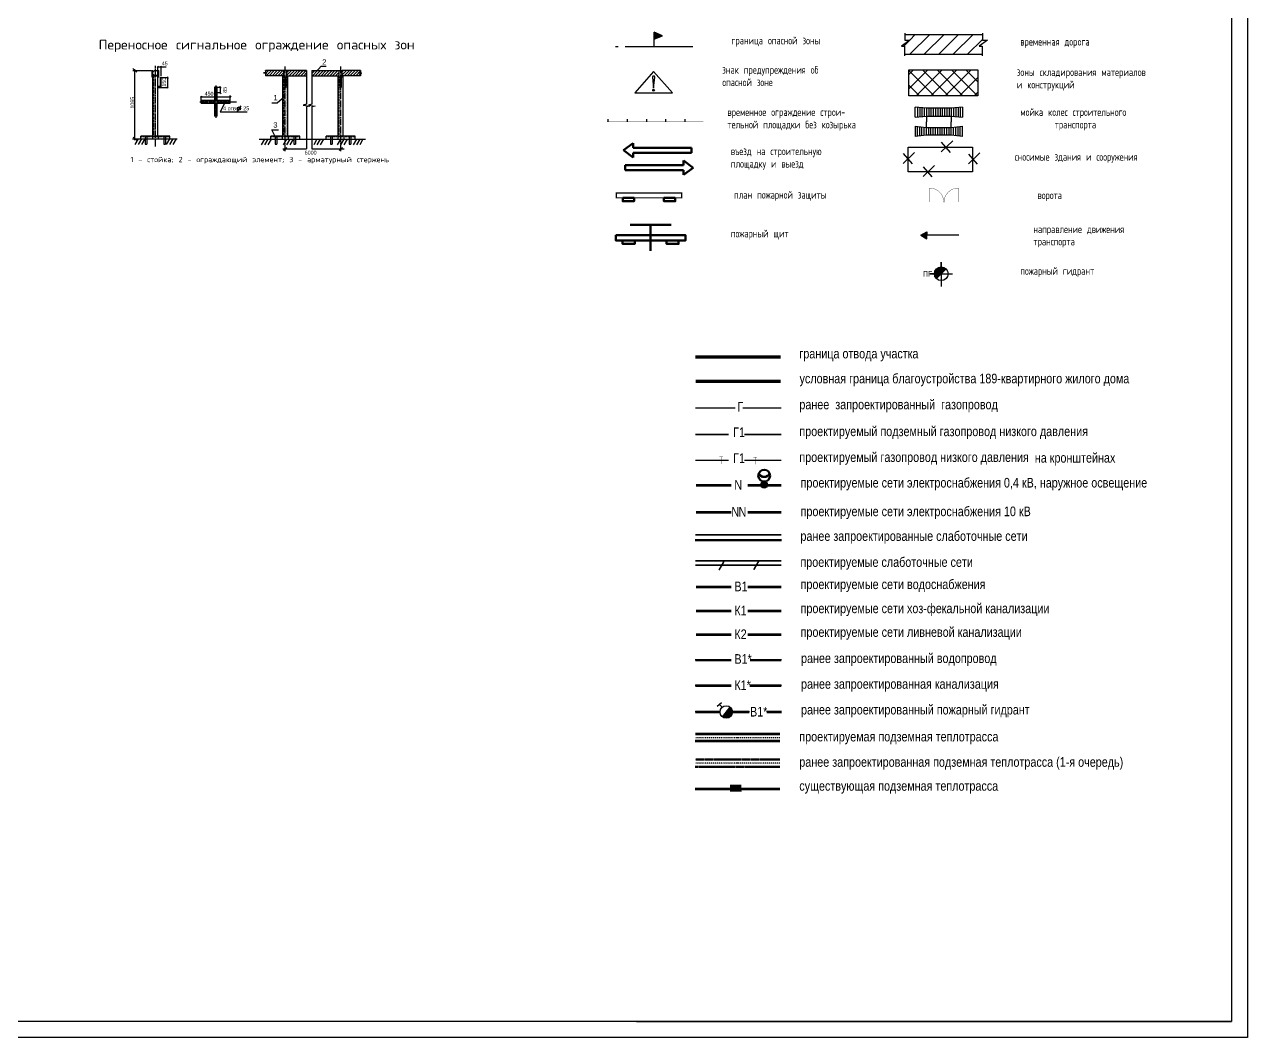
# Model space of a CAD drawing. Header units: millimetres. Extents: x 1819 to 103850, y 69161 to 132521.
# Drawn here: x 65816 to 103850, y 73121 to 104640 of the extents above; entities that cross this region are included whole.
import ezdxf

# ---------------------------------------------------------------- set-up
doc = ezdxf.new("R2010")
doc.units = ezdxf.units.MM
for name, pattern in [('ACAD_ISO04W100', [30.5, 24, -3, 0.5, -3]), ('Center', [27, 20.25, -2.25, 2.25, -2.25]), ('DASHED', [0.75, 0.5, -0.25]), ('HIDDEN', [9.525, 6.35, -3.175]), ('KL', [4, 2, -2]), ('PKP', [12, 6, -3, 0, -3]), ('Wipeout_Contour', [44.25, 27, -17.25])]:
    doc.linetypes.add(name, pattern=pattern)
for name, color, linetype in [('FORMAT', 251, 'Continuous'), ('G', 7, 'Continuous'), ('Stolb', 7, 'Continuous'), ('TEXT', 7, 'Continuous'), ('WALL', 7, 'Continuous'), ('ГРАНИЦА', 20, 'Continuous'), ('ГСН', 2, 'Continuous'), ('кран и зоны', 7, 'Continuous'), ('СТЕНЫ', 7, 'Continuous'), ('ТС', 1, 'Continuous')]:
    doc.layers.add(name, color=color, linetype=linetype)
doc.layers.add('Текст', color=7, linetype='Continuous', lineweight=15, true_color=0x59432f)
doc.styles.add('RUSS', font='arial.ttf', dxfattribs={"width": 0.8, "height": 300})
doc.styles.get("Standard").update_dxf_attribs({"font": 'txt.shx', "width": 0.8})
doc.styles.add('STYLE1', font='arial.ttf')
doc.styles.add('ZAGOL', font='arial.ttf', dxfattribs={"width": 1.2})
doc.styles.add('ариал', font='arial.ttf', dxfattribs={"width": 0.8, "height": 300})
doc.linetypes.add('oIo_LINE', pattern='A,2.5,-0.25,[133,ltypeshp.shx,S=0.1,R=0,X=-0.1,Y=0.3],-0.2,[130,ltypeshp.shx,S=0.5,R=-25,X=0,Y=0],-0.2,[133,ltypeshp.shx,S=0.1,R=0,X=-0.1,Y=-0.3],-0.25', length=3.4)
doc.linetypes.add('Provod_pr', pattern='A,15,-1.5,["/",Standard,S=2.5,R=0,X=-0.75,Y=-1.25],-1.5', length=18)
pattern_1 = [(45, (-334.44067, 863.37636), (-0.4490128, 0.4490128), [])]

# ---------------------------------------------------------------- blocks, each defined once
blk = doc.blocks.new('uz204')
at = {"lineweight": 50}
for p, q in [((0, 10), (-20, 10)), ((-20, 10), (20, 10)), ((0, -15), (0, 10))]:
    blk.add_line(p, q, dxfattribs=at)
for points in [[(-33.9, 0), (33.9, 0), (33.9, -5.1), (-33.9, -5.1)], [(-27.2, -5.1), (-15.5, -5.1), (-15.5, -8.5), (-27.2, -8.5)], [(27.2, -5.1), (15.5, -5.1), (15.5, -8.5), (27.2, -8.5)]]:
    blk.add_lwpolyline(points, close=True, dxfattribs=at)
blk = doc.blocks.new('uz203')
for p, q in [((-21, 4), (-21, 13)), ((-11, 12), (-21, 13)), ((-19, 12.8), (-19, 4.2)), ((-17, 12.6), (-17, 4.4)), ((-15, 12.4), (-15, 4.6)), ((-13, 12.2), (-13, 4.8)), ((-11, 12), (-11, 4)), ((11, 12), (-11, 12)), ((-9, 12), (-9, 5)), ((-7, 12), (-7, 5)), ((-5, 12), (-5, 5)), ((-3, 12), (-3, 5)), ((-1, 12), (-1, 5)), ((1, 12), (1, 5)), ((3, 12), (3, 5)), ((5, 12), (5, 5)), ((7, 12), (7, 5)), ((9, 12), (9, 5)), ((21, 13), (11, 12)), ((11, 12), (11, 4)), ((13, 12.2), (13, 4.8)), ((15, 12.4), (15, 4.6)), ((17, 12.6), (17, 4.4)), ((19, 12.8), (19, 4.2)), ((21, 13), (21, 4)), ((-21, 4), (-11, 5)), ((-11, 5), (11, 5)), ((-11, 4), (-11, 0)), ((-11, -4), (-11, 0)), ((11, 5), (21, 4)), ((11, 4), (11, 0)), ((11, -4), (11, 0)), ((-21, -4), (-21, -13)), ((-21, -4), (-11, -5)), ((-19, -12.8), (-19, -4.2)), ((-17, -12.6), (-17, -4.4)), ((-15, -12.4), (-15, -4.6)), ((-13, -12.2), (-13, -4.8)), ((-11, -12), (-11, -4)), ((-11, -5), (11, -5)), ((-9, -12), (-9, -5)), ((-7, -12), (-7, -5)), ((-5, -12), (-5, -5)), ((-3, -12), (-3, -5)), ((-1, -12), (-1, -5)), ((1, -12), (1, -5)), ((3, -12), (3, -5)), ((5, -12), (5, -5)), ((7, -12), (7, -5)), ((9, -12), (9, -5)), ((11, -12), (11, -4)), ((11, -5), (21, -4)), ((13, -12.2), (13, -4.8)), ((15, -12.4), (15, -4.6)), ((17, -12.6), (17, -4.4)), ((19, -12.8), (19, -4.2)), ((21, -13), (21, -4)), ((-11, -12), (-21, -13)), ((11, -12), (-11, -12)), ((21, -13), (11, -12))]:
    blk.add_line(p, q)
blk = doc.blocks.new('vorota')
at = {"ltscale": 0.5, "const_width": 0.443}
for points in [[(-45, -21.7), (-44.6, -21.7, 0.414214), (-22.7, 0.2, -0.000501)], [(-45, 0), (-45, -21.7, 1)], [(0, -21.7), (-0.4, -21.7, -0.414214), (-22.3, 0.2, 0.000501)], [(0, 0), (0, -21.7, -1)]]:
    blk.add_lwpolyline(points, format="xyb", dxfattribs=at)
blk = doc.blocks.new('uz22_l')
for points in [[(-29.6, 0), (-20.3, 5.4), (-20.3, 0)], [(-29.6, 0), (-20.3, -5.4), (-20.3, 0)]]:
    blk.add_hatch(color=256).paths.add_polyline_path(points)
for p in [(29.6, 0), (-29.6, 0), (-29.6, 0)]:
    blk.add_line(p, (-29.6, 0))
for points in [[(-29.6, 0), (-20.3, 5.4), (-20.3, 0)], [(-29.6, 0), (-20.3, -5.4), (-20.3, 0)]]:
    blk.add_lwpolyline(points, close=True)
blk = doc.blocks.new('ограждение опасных зон')
at = {"ltscale": 0.5}
h = blk.add_hatch(dxfattribs=at)
h.set_pattern_fill('ANSI31', color=256, scale=0.2, style=0)
h.set_pattern_definition(pattern_1)
h.paths.add_polyline_path([(2671.09, 848.53), (2671.09, 847.9), (2670.53, 847.86), (2671.47, 847.68), (2671.09, 847.61), (2671.09, 846.93), (2676.78, 846.93), (2676.78, 848.53)])
h = blk.add_hatch(dxfattribs=at)
h.set_pattern_fill('ANSI31', color=256, scale=0.2, style=0)
h.set_pattern_definition(pattern_1)
h.paths.add_polyline_path([(2683.87, 846.93), (2683.87, 848.53), (2681.25, 848.53), (2677.76, 848.53), (2677.76, 846.93), (2678.07, 846.93)])
h.paths.add_polyline_path([(2694.03, 846.93), (2694.03, 848.53), (2685.5, 848.53), (2685.5, 846.93)])
h.paths.add_polyline_path([(2700.69, 846.93), (2700.69, 847.61), (2701.06, 847.68), (2700.12, 847.86), (2700.69, 847.9), (2700.69, 848.53), (2695, 848.53), (2695, 846.93)])
for p, q in [((2629.85, 848.55), (2635.66, 848.55)), ((2629.88, 849.13), (2631.1, 848.02)), ((2630.52, 826.88), (2630.52, 849.02)), ((2637.87, 849.88), (2637.47, 849.48)), ((2637.53, 849.7), (2640.25, 849.7)), ((2637.67, 848.55), (2637.67, 849.85)), ((2638.76, 849.88), (2638.36, 849.48)), ((2638.57, 849.88), (2638.57, 846.77)), ((2671.09, 848.53), (2671.09, 847.9)), ((2683.87, 848.53), (2683.87, 838.04)), ((2685.5, 848.53), (2685.5, 838.04)), ((2686.7, 847.91), (2688.38, 849.9)), ((2688.38, 849.9), (2689.96, 849.9)), ((2700.69, 848.53), (2700.69, 847.9)), ((2638.57, 846.33), (2640.82, 846.33)), ((2640.41, 846.55), (2640.81, 846.09)), ((2640.59, 846.55), (2640.59, 843.13)), ((2671.09, 847.9), (2670.53, 847.86)), ((2670.53, 847.86), (2671.47, 847.68)), ((2671.47, 847.68), (2671.09, 847.61)), ((2671.09, 847.61), (2671.09, 846.93)), ((2677.11, 846.28), (2677.11, 843.28)), ((2677.38, 846.31), (2677.38, 843.28)), ((2694.36, 846.28), (2694.36, 843.28)), ((2694.62, 846.31), (2694.62, 843.28)), ((2700.69, 847.9), (2700.12, 847.86)), ((2700.12, 847.86), (2701.06, 847.68)), ((2701.06, 847.68), (2700.69, 847.61)), ((2700.69, 847.61), (2700.69, 846.93)), ((2638.57, 843.3), (2640.87, 843.3)), ((2640.41, 843.51), (2640.81, 843.05)), ((2651.43, 840.61), (2650.87, 840.09)), ((2651.15, 839.27), (2651.15, 840.61)), ((2657.26, 841.63), (2655.53, 841.63)), ((2656.09, 843.33), (2657.26, 843.33)), ((2656.78, 843.54), (2657.3, 843.02)), ((2656.78, 841.84), (2657.3, 841.32)), ((2657, 843.54), (2657, 841.38)), ((2660.43, 840.61), (2659.87, 840.09)), ((2660.15, 839.27), (2660.15, 840.74)), ((2677.11, 843.28), (2677.38, 843.28)), ((2683.87, 843.87), (2683.87, 838.04)), ((2694.36, 843.28), (2694.62, 843.28)), ((2650.91, 840.35), (2660.36, 840.35)), ((2658.55, 838.75), (2657.05, 835.7)), ((2658.45, 838.85), (2660.15, 838.85)), ((2660.87, 838.85), (2662.04, 838.85)), ((2663.42, 837.55), (2662.28, 835.84)), ((2674.73, 838.37), (2673.05, 838.37)), ((2677.04, 840.36), (2674.73, 838.37)), ((2683.87, 838.04), (2682.82, 837.74)), ((2682.82, 837.74), (2684.92, 837.42)), ((2684.92, 837.42), (2683.87, 837.21)), ((2683.87, 837.21), (2683.87, 824.14)), ((2683.87, 837.21), (2683.87, 824.14)), ((2685.5, 838.04), (2684.44, 837.74)), ((2684.44, 837.74), (2686.54, 837.42)), ((2686.54, 837.42), (2685.5, 837.21)), ((2685.5, 837.21), (2685.5, 824.14)), ((2657.05, 835.7), (2665.45, 835.7)), ((2673.05, 830.08), (2675.15, 830.08)), ((2674.31, 827.57), (2673.05, 830.08)), ((2629.76, 827.25), (2643.63, 827.25)), ((2629.96, 827.83), (2631.19, 826.72)), ((2631.5, 827.25), (2630.48, 825.49)), ((2632.52, 827.25), (2631.5, 825.49)), ((2632.37, 827.25), (2641.37, 827.25)), ((2633.55, 827.25), (2632.53, 825.49)), ((2639.5, 825.67), (2640.01, 825.67)), ((2641.27, 827.25), (2640.25, 825.49)), ((2642.29, 827.25), (2641.27, 825.49)), ((2643.31, 827.25), (2642.29, 825.49)), ((2669.09, 827.23), (2702.17, 827.23)), ((2670.78, 827.23), (2669.76, 825.47)), ((2671.8, 827.23), (2670.78, 825.47)), ((2672.83, 827.23), (2671.8, 825.47)), ((2672.77, 827.23), (2681.77, 827.23)), ((2677.66, 827.23), (2676.64, 825.47)), ((2678.68, 827.23), (2677.66, 825.47)), ((2679.71, 827.23), (2678.68, 825.47)), ((2687.12, 827.23), (2686.1, 825.47)), ((2688.14, 827.23), (2687.12, 825.47)), ((2689.16, 827.23), (2688.14, 825.47)), ((2690.01, 827.23), (2699.01, 827.23)), ((2694.43, 827.23), (2693.41, 825.47)), ((2695.45, 827.23), (2694.43, 825.47)), ((2696.47, 827.23), (2695.45, 825.47)), ((2699.38, 827.23), (2698.35, 825.47)), ((2700.4, 827.23), (2699.38, 825.47)), ((2701.42, 827.23), (2700.4, 825.47)), ((2676.48, 824.14), (2683.87, 824.14)), ((2677.71, 824.6), (2676.66, 823.65)), ((2685.5, 824.14), (2695.53, 824.14)), ((2695.04, 824.62), (2693.98, 823.66))]:
    blk.add_line(p, q, dxfattribs=at)
at = {"lineweight": 30, "ltscale": 0.5}
for p, q in [((2635.84, 846.48), (2635.84, 848.55)), ((2635.84, 848.55), (2636.07, 848.55)), ((2636.07, 828.14), (2636.07, 848.55)), ((2637.67, 828.14), (2637.67, 848.55)), ((2637.67, 848.55), (2637.91, 848.55)), ((2637.91, 846.48), (2637.91, 848.55)), ((2683.87, 848.53), (2671.09, 848.53)), ((2676.78, 846.46), (2676.78, 848.53)), ((2677.1, 848.53), (2677.34, 848.53)), ((2677.76, 846.46), (2677.76, 848.53)), ((2681.25, 848.53), (2683.87, 848.53)), ((2685.5, 848.53), (2694.03, 848.53)), ((2694.03, 848.53), (2695, 848.53)), ((2694.03, 846.46), (2694.03, 848.53)), ((2700.69, 848.53), (2695, 848.53)), ((2695, 846.46), (2695, 848.53)), ((2635.84, 846.48), (2636.07, 846.48)), ((2636.07, 846.95), (2637.67, 846.95)), ((2637.91, 846.48), (2637.67, 846.48)), ((2638.3, 846.33), (2638.57, 846.33)), ((2638.31, 846.3), (2638.31, 843.62)), ((2638.57, 846.33), (2638.57, 843.3)), ((2676.78, 846.93), (2671.09, 846.93)), ((2676.47, 828.11), (2676.47, 846.93)), ((2676.47, 846.93), (2676.78, 846.93)), ((2677.76, 846.46), (2676.78, 846.46)), ((2677.11, 846.31), (2677.38, 846.31)), ((2677.76, 846.93), (2678.07, 846.93)), ((2678.07, 828.11), (2678.07, 846.93)), ((2678.07, 846.93), (2683.87, 846.93)), ((2685.5, 846.93), (2694.03, 846.93)), ((2693.71, 828.11), (2693.71, 846.93)), ((2693.71, 846.93), (2694.03, 846.93)), ((2695, 846.46), (2694.03, 846.46)), ((2694.35, 846.31), (2694.62, 846.31)), ((2700.69, 846.93), (2695, 846.93)), ((2695, 846.93), (2695.31, 846.93)), ((2695.31, 828.11), (2695.31, 846.93)), ((2638.31, 843.62), (2637.67, 843.62)), ((2637.67, 843.3), (2638.57, 843.3)), ((2655.21, 843.33), (2655.21, 839.27)), ((2656.09, 843.33), (2655.21, 843.33)), ((2656.09, 839.27), (2656.09, 843.33)), ((2660.15, 839.27), (2651.15, 839.27)), ((2651.15, 838.38), (2651.15, 839.27)), ((2651.15, 838.38), (2660.15, 838.38)), ((2655.21, 838.38), (2655.21, 834.33)), ((2656.09, 834.33), (2656.09, 838.38)), ((2660.15, 838.38), (2660.15, 839.27)), ((2656.09, 834.33), (2655.21, 834.33)), ((2641.37, 828.14), (2632.37, 828.14)), ((2632.37, 827.25), (2632.37, 828.14)), ((2633.73, 827.25), (2633.73, 825.67)), ((2633.73, 825.67), (2634.25, 825.67)), ((2634.25, 827.25), (2634.25, 825.67)), ((2635.93, 828.14), (2635.93, 827.25)), ((2637.78, 828.14), (2637.78, 827.25)), ((2639.5, 827.25), (2639.5, 825.67)), ((2640.01, 827.25), (2640.01, 825.67)), ((2641.37, 827.25), (2641.37, 828.14)), ((2672.77, 827.23), (2672.77, 828.11)), ((2681.77, 828.11), (2672.77, 828.11)), ((2674.13, 827.23), (2674.13, 825.64)), ((2674.13, 825.64), (2674.64, 825.64)), ((2674.64, 827.23), (2674.64, 825.64)), ((2676.33, 828.11), (2676.33, 827.23)), ((2678.18, 828.11), (2678.18, 827.23)), ((2679.89, 827.23), (2679.89, 825.64)), ((2679.89, 825.64), (2680.41, 825.64)), ((2680.41, 827.23), (2680.41, 825.64)), ((2681.77, 827.23), (2681.77, 828.11)), ((2699.01, 828.11), (2690.01, 828.11)), ((2690.01, 827.23), (2690.01, 828.11)), ((2691.37, 827.23), (2691.37, 825.64)), ((2691.37, 825.64), (2691.88, 825.64)), ((2691.88, 827.23), (2691.88, 825.64)), ((2693.57, 828.11), (2693.57, 827.23)), ((2695.42, 828.11), (2695.42, 827.23)), ((2697.13, 827.23), (2697.13, 825.64)), ((2697.13, 825.64), (2697.65, 825.64)), ((2697.65, 827.23), (2697.65, 825.64)), ((2699.01, 827.23), (2699.01, 828.11))]:
    blk.add_line(p, q, dxfattribs=at)
at = {"linetype": 'Center', "ltscale": 0.1}
for p, q in [((2636.87, 824.93), (2636.87, 850.04)), ((2677.27, 823.51), (2677.27, 850.01)), ((2694.51, 823.51), (2694.51, 850.01)), ((2655.65, 843.93), (2655.65, 833.77)), ((2650.71, 838.85), (2660.87, 838.85))]:
    blk.add_line(p, q, dxfattribs=at)
at = {"linetype": 'HIDDEN', "ltscale": 0.05}
for p, q in [((2636.27, 846.95), (2636.27, 828.14)), ((2637.48, 846.95), (2637.48, 828.14)), ((2676.66, 846.93), (2676.66, 828.11)), ((2677.87, 846.93), (2677.87, 828.11)), ((2693.91, 846.93), (2693.91, 828.11)), ((2695.11, 846.93), (2695.11, 828.11)), ((2655.37, 843.33), (2655.37, 839.27)), ((2660.15, 839.1), (2651.15, 839.1)), ((2655.37, 838.38), (2655.37, 834.33)), ((2641.37, 827.97), (2632.37, 827.97)), ((2681.77, 827.95), (2672.77, 827.95)), ((2699.01, 827.95), (2690.01, 827.95))]:
    blk.add_line(p, q, dxfattribs=at)
at = {"linetype": 'HIDDEN', "ltscale": 0.02}
for p, q in [((2633.73, 828.14), (2633.73, 827.25)), ((2634.25, 828.14), (2634.25, 827.25)), ((2639.5, 828.14), (2639.5, 827.25)), ((2640.01, 828.14), (2640.01, 827.25)), ((2674.13, 828.11), (2674.13, 827.23)), ((2674.64, 828.11), (2674.64, 827.23)), ((2679.89, 828.11), (2679.89, 827.23)), ((2680.41, 828.11), (2680.41, 827.23)), ((2691.37, 828.11), (2691.37, 827.23)), ((2691.88, 828.11), (2691.88, 827.23)), ((2697.13, 828.11), (2697.13, 827.23)), ((2697.65, 828.11), (2697.65, 827.23))]:
    blk.add_line(p, q, dxfattribs=at)
at = {"lineweight": 30, "ltscale": 0.5}
for centre, radius in [((2636.87, 847.76), 0.812), ((2655.65, 841.63), 0.25), ((2652.76, 838.85), 0.25), ((2658.54, 838.85), 0.25), ((2655.66, 836.05), 0.25)]:
    blk.add_circle(centre, radius, dxfattribs=at)
at = {"ltscale": 0.5}
blk.add_circle((2662.85, 836.72), 0.533, dxfattribs=at)
at = {"ltscale": 0.5, "style": 'STYLE1'}
for s, height, p in [('2', 1.7, (2688.73, 850.34)), ('45', 1.187, (2638.84, 850.16)), ('450', 1.187, (2652.17, 840.74)), ('1', 1.7, (2673.55, 839.26)), ('4 отв.    25', 1.1869, (2657.95, 836.19)), ('3', 1.7, (2673.52, 830.77)), ('6000', 1.187, (2683.3, 822.41))]:
    blk.add_text(s, height=height, dxfattribs=at).set_placement(p)
at = {"lineweight": 30, "ltscale": 0.5, "style": 'STYLE1'}
blk.add_text('150', height=1.187, rotation=90, dxfattribs=at).set_placement((2640.19, 843.55))
at = {"ltscale": 0.5, "style": 'STYLE1'}
for s, p in [('85', (2659.07, 841.63)), ('1065', (2630.3, 836.7))]:
    blk.add_text(s, height=1.187, rotation=90, dxfattribs=at).set_placement(p)
at = {"layer": 'FORMAT', "color": 7}
for s, height, p in [('Переносное сигнальное ограждение опасных зон', 3, (2619.21, 855.1)), ('1 - стойка; 2 - ограждающий элемент; 3 - арматурный стержень', 1.65, (2629.11, 820.03))]:
    blk.add_text(s, height=height, dxfattribs=at).set_placement(p)

msp = doc.modelspace()

# ---------------------------------------------------------------- hatches: boundary and pattern name
for color, points in [(1, [(85653.3, 104289.52), (85398.47, 104394.61), (85398.47, 104184.43)]), (5, [(94111.72, 96884.06, 0.19891237), (94173.86, 96734.06), (94473.86, 97034.06, 0.66817864)])]:
    msp.add_hatch(color=color).paths.add_polyline_path(points)
h = msp.add_hatch()
h.set_pattern_fill('ANSI31', scale=100, style=0)
h.set_pattern_definition([(45, (-5980.9, 76221.9), (-224.5064, 224.5064), [])])
h.paths.add_polyline_path([(95761.06, 104155.52), (95606.57, 104155.52), (95606.57, 104328.49), (93192.08, 104328.49), (93192.08, 104155.52), (93346.56, 104155.52), (93089.09, 103966.89), (93186.36, 103966.89), (93186.36, 103711.12), (95600.85, 103711.12), (95600.85, 103966.89), (95503.59, 103966.89)])
at = {"ltscale": 50}
msp.add_hatch(color=256, dxfattribs=at).paths.add_polyline_path([(88921.77, 90316.17, 1), (88718.57, 90316.17, 1)])
at = {"layer": 'TEXT'}
h = msp.add_hatch(color=140, dxfattribs=at)
h.set_gradient(color2=(0, 0, 0), one_color=1, name='INVCYLINDER')
h.paths.add_polyline_path([(87520.03, 83098.58, 0.62520246), (87833.61, 83251.34, 0.23061591), (87759.2, 83404.1)])

# ---------------------------------------------------------------- linework, layer by layer
at = {"color": 1}
for p, q in [((85398.47, 103957.12), (85398.47, 104394.61)), ((84196.37, 103952.72), (84275.04, 103952.72)), ((84495.32, 103952.72), (86603.71, 103952.72))]:
    msp.add_line(p, q, dxfattribs=at)
for p, q in [((93192.08, 104367.51), (93192.08, 104155.52)), ((93192.08, 104328.49), (95606.57, 104328.49)), ((95606.57, 104371.91), (95606.57, 104155.52)), ((93346.56, 104155.52), (93089.09, 103966.89)), ((93089.09, 103966.89), (93186.36, 103966.89)), ((93186.36, 103966.89), (93186.36, 103666.49)), ((93192.08, 104155.52), (93346.56, 104155.52)), ((95761.06, 104155.52), (95503.59, 103966.89)), ((95503.59, 103966.89), (95600.85, 103966.89)), ((95600.85, 103966.89), (95600.85, 103666.49)), ((95606.57, 104155.52), (95761.06, 104155.52)), ((93186.36, 103711.12), (95603.71, 103711.12)), ((93317.94, 103224.47), (95466.1, 103224.47)), ((93317.94, 102418.33), (93317.94, 103224.47)), ((95466.1, 103224.47), (95466.1, 102418.33)), ((85341.59, 103002.34), (85381.03, 102657.17)), ((85381.03, 102657.17), (85417.19, 103002.34)), ((95466.1, 102418.33), (93317.94, 102418.33))]:
    msp.add_line(p, q)
at = {"color": 34}
for p, q in [((83965.07, 101609), (83965.07, 101697.76)), ((84565.07, 101609), (84565.07, 101697.76)), ((85165.07, 101609), (85165.07, 101697.76)), ((85765.07, 101609), (85765.07, 101697.76)), ((86365.07, 101609), (86365.07, 101697.76))]:
    msp.add_line(p, q, dxfattribs=at)
at = {"lineweight": 50}
for p, q in [((84445.82, 100728.62), (84748.41, 100950.32)), ((84748.41, 100950.32), (84748.41, 100802.52)), ((84748.41, 100802.52), (86557.85, 100802.52)), ((86557.85, 100802.52), (86557.85, 100647.33)), ((84748.41, 100499.52), (84445.82, 100728.62)), ((86557.85, 100647.33), (84748.41, 100647.33)), ((84748.41, 100647.33), (84748.41, 100499.52)), ((86307.18, 100411.35), (86609.76, 100182.26)), ((86307.18, 100263.55), (86307.18, 100411.35)), ((84497.74, 100263.55), (86307.18, 100263.55)), ((84497.74, 100108.36), (84497.74, 100263.55)), ((86307.18, 100108.36), (84497.74, 100108.36)), ((86609.76, 100182.26), (86307.18, 99960.55)), ((86307.18, 99960.55), (86307.18, 100108.36))]:
    msp.add_line(p, q, dxfattribs=at)
at = {"color": 5}
for p, q in [((94173.86, 96734.06), (94473.86, 97034.06)), ((94323.86, 96884.06), (94323.86, 97242.1)), ((94323.86, 97242.1), (94323.86, 96487.54)), ((94323.86, 96884.06), (93965.51, 96884.06)), ((93965.51, 96884.06), (94676.69, 96884.06))]:
    msp.add_line(p, q, dxfattribs=at)
at = {"linetype": 'oIo_LINE', "lineweight": 50, "ltscale": 20}
msp.add_line((86674.81, 88594.33), (89357.44, 88594.33), dxfattribs=at)
for points in [[(85653.3, 104289.52), (85398.47, 104394.61), (85398.47, 104184.43)], [(85378.66, 103179.82), (84800.87, 102513.68), (85967.75, 102513.68)]]:
    msp.add_lwpolyline(points, close=True)
at = {"color": 34, "const_width": 12}
for points in [[(83929.29, 101609), (84529.29, 101609)], [(84529.29, 101609), (85129.29, 101609)], [(85129.29, 101609), (85729.29, 101609)], [(85729.29, 101609), (86329.29, 101609)], [(86329.29, 101609), (86929.29, 101609)]]:
    msp.add_lwpolyline(points, dxfattribs=at)
at = {"const_width": 35}
msp.add_lwpolyline([(84222.43, 99395.36), (86253.65, 99395.36), (86253.65, 99243), (84222.43, 99243)], close=True, dxfattribs=at)
at = {"lineweight": 50}
for points in [[(84421.42, 99243), (84772.88, 99243), (84772.88, 99139.71), (84421.42, 99139.71)], [(86054.66, 99243), (85703.21, 99243), (85703.21, 99139.71), (86054.66, 99139.71)]]:
    msp.add_lwpolyline(points, close=True, dxfattribs=at)
msp.add_circle((85379.32, 102591.38), 27.49)
at = {"color": 5}
msp.add_circle((94323.86, 96884.06), 212.13, dxfattribs=at)
at = {"lineweight": 50, "ltscale": 50}
msp.add_circle((88820.17, 90600.65), 182.88, dxfattribs=at)
at = {"ltscale": 50}
msp.add_circle((88820.17, 90316.17), 101.6, dxfattribs=at)
msp.add_arc((85379.39, 102996.57), 38.24, 8.686903, 171.313171)
at = {"lineweight": 50, "ltscale": 50}
msp.add_arc((88820.17, 90744.51), 182.88, 203.161764, 336.838236, dxfattribs=at)
at = {"layer": 'FORMAT', "ltscale": 20}
for p, q in [((103850.34, 132521.49), (103850.34, 73121.49)), ((103350.34, 132021.49), (103350.34, 73621.49)), ((103350.34, 73621.49), (2607.23, 73621.49)), ((103850.34, 73121.49), (1821.77, 73121.49))]:
    msp.add_line(p, q, dxfattribs=at)
at = {"layer": 'G', "color": 1, "lineweight": 30}
for p, q in [((94681.84, 101015.74), (94326.1, 100673.41)), ((94326.1, 100976.24), (94602.78, 100660.24)), ((93496.04, 100660.24), (93140.3, 100317.9)), ((93140.3, 100620.74), (93416.99, 100304.74)), ((95525.07, 100647.07), (95169.33, 100304.73)), ((95169.33, 100607.57), (95446.02, 100291.57)), ((94115.29, 100252.07), (93759.55, 99909.73)), ((93759.55, 100212.57), (94036.24, 99896.56))]:
    msp.add_line(p, q, dxfattribs=at)
at = {"layer": 'G', "color": 0, "lineweight": 30}
msp.add_lwpolyline([(93292.82, 100822.19), (95292.8, 100822.19), (95292.8, 100050.43), (93292.82, 100050.43)], close=True, dxfattribs=at)
at = {"layer": 'TEXT', "color": 140}
for p, q in [((87708.44, 84870.17), (86674.81, 84870.17)), ((89357.44, 84870.17), (88560.64, 84870.17)), ((87361.82, 83426.49), (87495.81, 83548.82)), ((87428.81, 83487.66), (87511.53, 83397.05)), ((87520.03, 83098.58), (87759.2, 83404.1)), ((87445.61, 83251.34), (86674.81, 83251.34)), ((88363.82, 83251.34), (87833.61, 83251.34)), ((89357.44, 83251.34), (89033.82, 83251.34))]:
    msp.add_line(p, q, dxfattribs=at)
at = {"layer": 'TEXT', "color": 54}
for p, q in [((87708.44, 84070.17), (86674.81, 84070.17)), ((89357.44, 84070.17), (88560.64, 84070.17))]:
    msp.add_line(p, q, dxfattribs=at)
at = {"layer": 'TEXT', "color": 1, "const_width": 80}
for points in [[(86699.09, 90299.2), (87792.72, 90299.2)], [(88302.72, 90299.2), (89349.6, 90299.2)]]:
    msp.add_lwpolyline(points, dxfattribs=at)
at = {"layer": 'TEXT', "const_width": 80}
for points in [[(86699.09, 89464.2), (87792.72, 89464.2)], [(88302.72, 89464.2), (89349.6, 89464.2)]]:
    msp.add_lwpolyline(points, dxfattribs=at)
at = {"layer": 'TEXT', "color": 140, "const_width": 80}
for points in [[(86699.09, 87140.21), (87792.72, 87140.21)], [(88302.72, 87140.21), (89349.6, 87140.21)], [(86674.81, 84863.27), (87792.72, 84863.27)], [(88377.29, 84863.27), (89357.44, 84863.27)], [(86674.81, 83246.23), (87445.68, 83246.23)], [(87833.55, 83246.23), (88362.44, 83246.23)], [(88899.54, 83246.23), (89358.49, 83246.23)]]:
    msp.add_lwpolyline(points, dxfattribs=at)
at = {"layer": 'TEXT', "color": 54, "const_width": 80}
for points in [[(86699.09, 86390.48), (87792.72, 86390.48)], [(88302.72, 86390.48), (89349.6, 86390.48)], [(86699.09, 85652.97), (87792.72, 85652.97)], [(88302.72, 85652.97), (89349.6, 85652.97)], [(86674.81, 84068.96), (87792.72, 84068.96)], [(88365.8, 84068.96), (89357.44, 84068.96)]]:
    msp.add_lwpolyline(points, dxfattribs=at)
at = {"layer": 'TEXT', "color": 140}
msp.add_circle((87639.61, 83251.34), 194, dxfattribs=at)
at = {"layer": 'WALL', "ltscale": 10}
for p in [(103350.34, 79121.49), (84850.34, 73621.49)]:
    msp.add_line(p, (103350.34, 73621.49), dxfattribs=at)
at = {"layer": 'ГРАНИЦА', "ltscale": 50, "const_width": 100}
msp.add_lwpolyline([(86675.92, 94295.74), (89331.82, 94295.74)], dxfattribs=at)
at = {"layer": 'ГРАНИЦА', "linetype": 'ACAD_ISO04W100', "ltscale": 3, "const_width": 100}
msp.add_lwpolyline([(86690.03, 93534.63), (89331.82, 93534.63)], dxfattribs=at)
at = {"layer": 'ГСН', "color": 1, "linetype": 'Wipeout_Contour', "const_width": 50}
for points in [[(86674.81, 92707.01), (87923.34, 92707.01)], [(88152.81, 92707.01), (89357.44, 92707.01)]]:
    msp.add_lwpolyline(points, dxfattribs=at)
at = {"layer": 'ГСН', "color": 3}
for points, const_width in [([(86674.81, 91882.78), (87300.71, 91882.78)], 50), ([(87096.53, 91882.78), (87719.18, 91882.78)], 50), ([(88204.65, 91882.78), (88976.96, 91882.78)], 50), ([(88978.2, 91882.79), (89357.44, 91882.79)], 50), ([(86674.81, 91079.92), (87719.18, 91079.92)], 50), ([(87480.47, 90966.23), (87480.47, 91184.86), (87423.92, 91184.86), (87542.98, 91184.86)], 11.2), ([(88204.65, 91079.92), (89357.44, 91079.92)], 50), ([(88534.61, 90955.59), (88534.61, 91174.22), (88482.75, 91174.22), (88597.12, 91174.22)], 11.2)]:
    msp.add_lwpolyline(points, dxfattribs=dict(at, const_width=const_width))
at = {"layer": 'кран и зоны', "linetype": 'Continuous'}
for p, q in [((93317.94, 103083.64), (93458.77, 103224.47)), ((93317.94, 102634.63), (93907.78, 103224.47)), ((94101.83, 102418.33), (93317.94, 103202.21)), ((93550.66, 102418.33), (94356.79, 103224.47)), ((94550.84, 102418.33), (93744.71, 103224.47)), ((93999.67, 102418.33), (94805.81, 103224.47)), ((94999.85, 102418.33), (94193.72, 103224.47)), ((94448.69, 102418.33), (95254.82, 103224.47)), ((95448.86, 102418.33), (94642.73, 103224.47)), ((95466.1, 102850.11), (95091.74, 103224.47)), ((93652.81, 102418.33), (93317.94, 102753.2)), ((94897.7, 102418.33), (95466.1, 102986.73)), ((95346.71, 102418.33), (95466.1, 102537.72))]:
    msp.add_line(p, q, dxfattribs=at)
at = {"layer": 'СТЕНЫ', "color": 7, "ltscale": 30}
msp.add_line((103350.34, 79121.49), (103350.34, 73621.49), dxfattribs=at)
msp.add_line((103350.34, 79121.49), (103350.34, 73621.49), dxfattribs=at)
at = {"layer": 'СТЕНЫ', "linetype": 'DASHED', "const_width": 50}
for points in [[(86674.81, 88765.11), (89357.44, 88765.11)], [(86674.81, 87956.02), (89357.44, 87956.02)]]:
    msp.add_lwpolyline(points, dxfattribs=at)
at = {"layer": 'СТЕНЫ', "const_width": 50}
for points in [[(87566.84, 87929.89), (87413.35, 87664.13)], [(88647.72, 87940.62), (88494.22, 87674.86)]]:
    msp.add_lwpolyline(points, dxfattribs=at)
at = {"layer": 'СТЕНЫ', "linetype": 'Provod_pr', "ltscale": 4, "const_width": 50}
msp.add_lwpolyline([(86674.81, 87820.23), (89357.44, 87820.23)], dxfattribs=at)
at = {"layer": 'ТС', "lineweight": 60}
for p, q in [((89308.47, 82558.19), (86683.19, 82558.19)), ((89302.01, 82337.45), (86672.64, 82337.45)), ((89302.01, 80850.23), (86672.64, 80850.23))]:
    msp.add_line(p, q, dxfattribs=at)
at = {"layer": 'ТС', "linetype": 'PKP', "ltscale": 5}
for p, q in [((89302.01, 82442.55), (86693.75, 82442.55)), ((89302.01, 81652.98), (86693.75, 81652.98))]:
    msp.add_line(p, q, dxfattribs=at)
at = {"layer": 'ТС', "linetype": 'KL', "lineweight": 50, "ltscale": 5}
for p, q in [((89302.01, 81547.89), (86672.64, 81547.89)), ((89308.47, 81768.63), (86683.19, 81768.63))]:
    msp.add_line(p, q, dxfattribs=at)
at = {"layer": 'ТС', "color": 7, "true_color": 0xffffff, "const_width": 220}
msp.add_lwpolyline([(87755.35, 80876.44), (88112.78, 80882.07)], dxfattribs=at)

# ---------------------------------------------------------------- block references
for name, p, xscale, yscale, zscale in [('ограждение опасных зон', (-193798.96, 18351.12), 100, 100, 100), ('uz203', (94251.8, 101610.59), 35.00000000000227, 35.00000000001364, 35), ('uz204', (85288.05, 98081.73), 31.99999999999932, 31.99999999999363, 32.00000000000001), ('uz22_l', (94285.58, 98082.17), 20.00000000000455, 20.00000000000455, 20)]:
    msp.add_blockref(name, p, dxfattribs=dict(xscale=xscale, yscale=yscale, zscale=zscale))
at = {"layer": 'Stolb', "xscale": 19.99999999998181, "yscale": 19.99999999998181, "zscale": 20, "rotation": 180}
msp.add_blockref('vorota', (93958.6, 99114.29), dxfattribs=at)

# ---------------------------------------------------------------- texts
at = {"width": 0.7}
for s, p in [('гpаница опасной зоны', (87799.52, 104021.08)), ('вpеменная доpога', (96783.78, 103982.66)), ('знак пpедупpеждения об', (87516.3, 103109.28)), ('зоны складиpования матеpиалов', (96678.14, 103037)), ('опасной зоне ', (87516.3, 102720.71)), ('и констpукций ', (96678.14, 102648.43)), ('вpеменное огpаждение стpои-', (87675.89, 101794)), ('мойка колес строительного', (96783.78, 101794)), ('тельной площадки без козыpька', (87675.89, 101405.43)), ('транспорта', (97854.49, 101405.43)), ('въезд на строительную ', (87783.78, 100574.79)), ('сносимые здания и сооружения', (96610.71, 100402.13)), ('площадку и выезд', (87783.78, 100186.22)), ('план пожарной защиты ', (87882.66, 99221.06)), ('ворота ', (97318.14, 99207.27)), ('пожарный щит', (87783.78, 98013.64)), ('направление движения ', (97190.03, 98149.03)), ('транспорта', (97192.88, 97768.18)), ('пожарный гидрант', (96783.78, 96850.71))]:
    msp.add_text(s, height=240, dxfattribs=at).set_placement(p)
at = {"color": 5, "insert": (93754.94, 96968.49), "char_height": 180, "width": 210, "attachment_point": 1}
msp.add_mtext('ПГ', dxfattribs=at)
at = {"layer": 'TEXT', "style": 'RUSS', "width": 0.8}
for s, p in [('проектируемые сети электроснабжения 0,4 кВ, наружное освещение ', (89951.72, 90232.82)), ('N', (87798.87, 89329.44)), ('N', (88021.36, 89329.44)), ('проектируемые сети электроснабжения 10 кВ', (89951.72, 89341.41)), ('ранее запроектированные слаботочные сети ', (89946.59, 88573.2)), ('проектируемые слаботочные сети ', (89946.59, 87764.1)), ('проектируемые сети водоснабжения', (89951.72, 87073.84)), ('проектируемые сети хоз-фекальной канализации', (89951.72, 86324.11)), ('проектируемые сети ливневой канализации', (89951.72, 85586.59)), ('ранее запроектированный водопровод', (89965.06, 84773.16)), ('ранее запроектированная канализация', (89965.06, 83973.06)), ('ранее запроектированный пожарный гидрант', (89965.06, 83172.95)), ('проектируемая подземная теплотрасса', (89911.74, 82334.89)), ('ранее запроектированная подземная теплотрасса (1-я очередь)', (89911.74, 81545.32)), ('существующая подземная теплотрасса ', (89911.74, 80800.32))]:
    msp.add_text(s, height=300, dxfattribs=at).set_placement(p)
at = {"layer": 'TEXT', "color": 1, "style": 'RUSS', "width": 0.8}
msp.add_text('N', height=300, dxfattribs=at).set_placement((87892.72, 90164.44))
at = {"layer": 'TEXT', "color": 140, "style": 'RUSS', "width": 0.8}
for s, p in [('В1', (87892.72, 87005.45)), ('В1*', (87892.72, 84748.87)), ('В1*', (88378.86, 83108.66))]:
    msp.add_text(s, height=300, dxfattribs=at).set_placement(p)
at = {"layer": 'TEXT', "color": 54, "style": 'RUSS', "width": 0.8}
for s, p in [('К1', (87892.72, 86255.72)), ('К2', (87892.72, 85518.21)), ('К1*', (87892.72, 83935.43))]:
    msp.add_text(s, height=300, dxfattribs=at).set_placement(p)
at = {"layer": 'ГСН', "color": 7, "width": 0.8}
for s, style, p in [('Г', 'RUSS', (87986.1, 92596.32)), ('ранее  запроектированный  газопровод ', 'ZAGOL', (89913.72, 92666.61)), ('Г1', 'RUSS', (87855.58, 91800.79)), ('проектируемый подземный газопровод низкого давления', 'ZAGOL', (89913.72, 91831.59)), ('Г1', 'RUSS', (87855.58, 90997.94)), ('проектируемый газопровод низкого давления', 'ZAGOL', (89913.72, 91028.74)), ('на кронштейнах', 'ZAGOL', (97234.92, 91008.52))]:
    msp.add_text(s, height=300, dxfattribs=dict(at, style=style)).set_placement(p)
at = {"layer": 'Текст', "color": 7, "style": 'RUSS', "width": 0.8}
for s, p in [('граница отвода участка ', (89914.5, 94250.38)), ('условная граница благоустройства 189-квартирного жилого дома', (89919.24, 93474.85))]:
    msp.add_text(s, height=300, dxfattribs=at).set_placement(p)
at = {"layer": 'ТС', "color": 1, "lineweight": 80, "style": 'ариал', "width": 0.75}
msp.add_text('ТП', height=200, dxfattribs=at).set_placement((87801.33, 80784.82))

doc.saveas('drawing.dxf')
